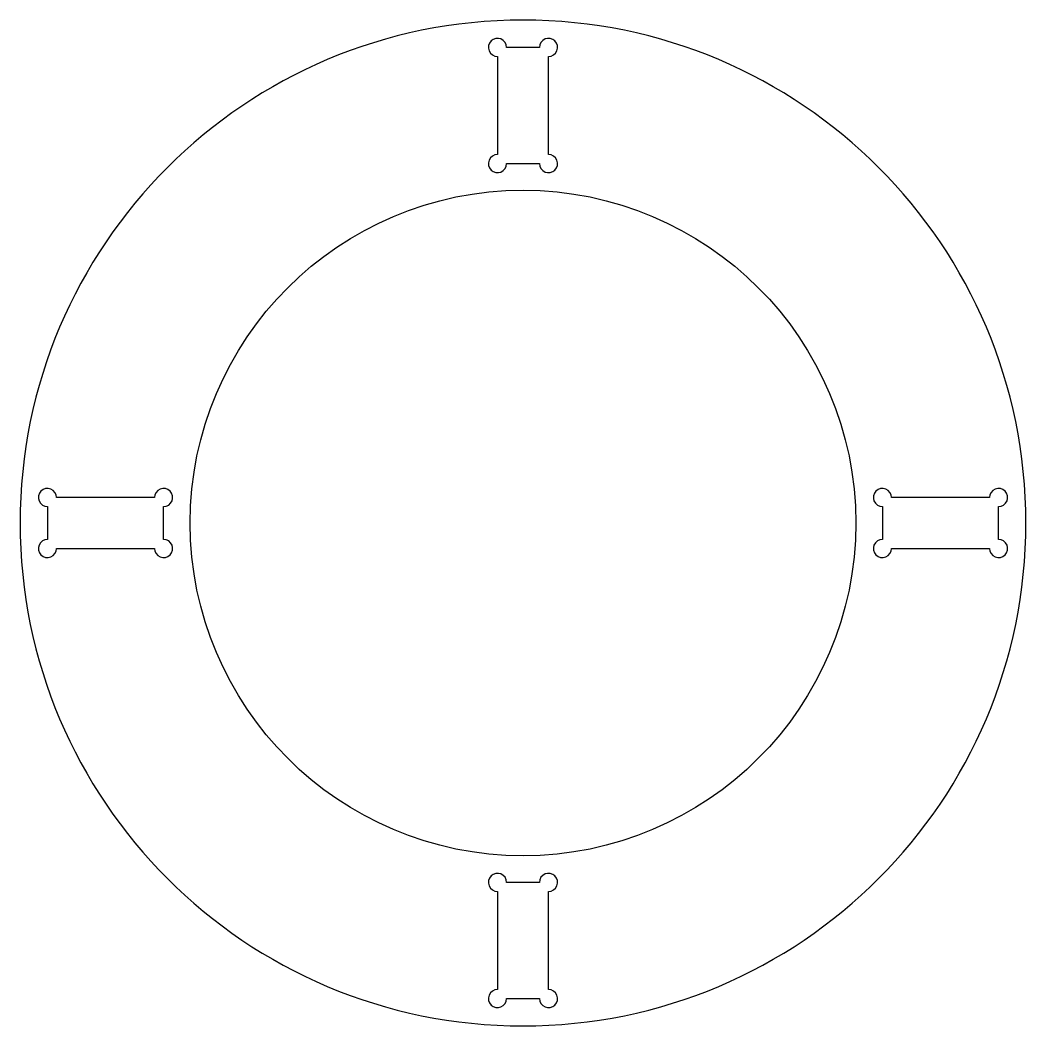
# Model space of a CAD drawing. Header units: millimetres. Extents: x 0 to 355, y 0 to 355.
import ezdxf

# ---------------------------------------------------------------- set-up
doc = ezdxf.new("R2010")
doc.units = ezdxf.units.MM
doc.layers.add('CUT', color=1, linetype='Continuous')

msp = doc.modelspace()

# ---------------------------------------------------------------- linework, layer by layer
at = {"layer": 'CUT'}
for points in [[(354.75, 177.37, 1), (0, 177.37, 1)], [(183.17, 304.13, 2.414214), (186.37, 307.33), (186.37, 341.93, 2.414214), (183.17, 345.13), (171.57, 345.13, 2.414214), (168.37, 341.93), (168.37, 307.33, 2.414214), (171.57, 304.13)], [(60, 177.37, -1), (294.75, 177.37, -1)], [(9.62, 171.57, 2.414214), (12.82, 168.37), (47.42, 168.37, 2.414214), (50.62, 171.57), (50.62, 183.17, 2.414214), (47.42, 186.37), (12.82, 186.37, 2.414214), (9.62, 183.17)], [(304.13, 171.57, 2.414214), (307.33, 168.37), (341.93, 168.37, 2.414214), (345.13, 171.57), (345.13, 183.17, 2.414214), (341.93, 186.37), (307.33, 186.37, 2.414214), (304.13, 183.17)], [(183.17, 9.62, 2.414214), (186.37, 12.82), (186.37, 47.42, 2.414214), (183.17, 50.62), (171.57, 50.62, 2.414214), (168.37, 47.42), (168.37, 12.82, 2.414214), (171.57, 9.62)]]:
    msp.add_lwpolyline(points, format="xyb", close=True, dxfattribs=at)

doc.saveas('drawing.dxf')
